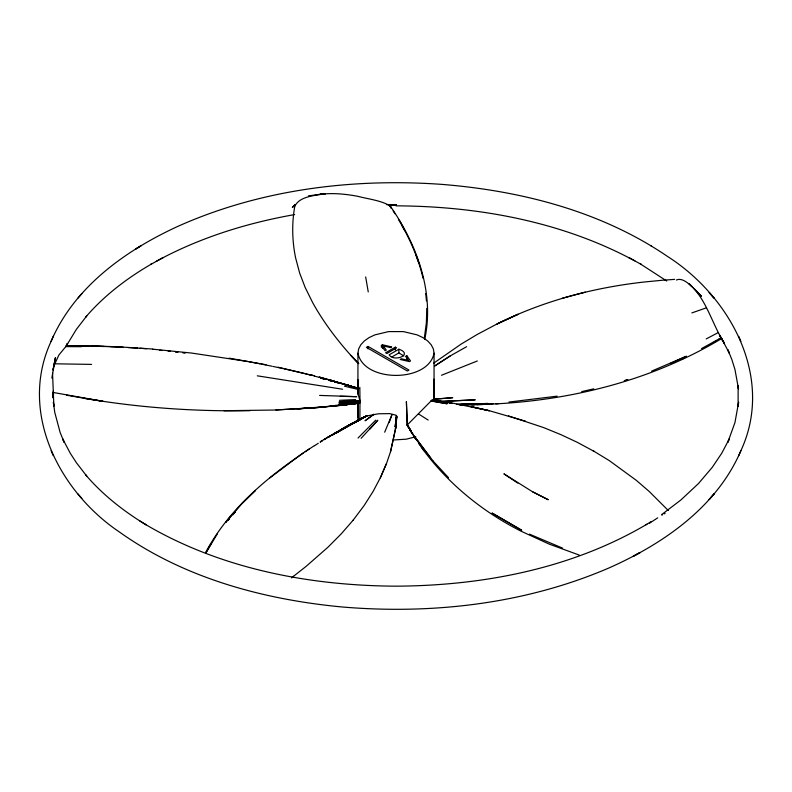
<?xml version="1.0" encoding="UTF-8"?>
<svg xmlns="http://www.w3.org/2000/svg" width="792" height="792" viewBox="0 0 792 792"><rect width="100%" height="100%" fill="white"/><g stroke="black" fill="none" stroke-linecap="round" stroke-linejoin="round"><path stroke-width="1.19" d="M53.747 366.201L58.915 354.974L66.092 346.252L76.398 329.323L86.734 315.929L85.744 317.067C104.188 295.515 127.096 278.17 151.549 263.983L150.688 264.478L162.994 257.697L156.351 261.281M358.004 393.693L357.944 380.012L358.004 393.693L360.004 401.059L359.865 420.136M358.311 395.178L358.34 383.724M434.046 399.861L434.056 353.163L433.343 348.876L431.165 344.738L427.66 340.936L422.948 337.62L417.166 334.887L403.415 331.601L388.585 331.601L374.834 334.887L369.082 337.6L364.34 340.936L360.835 344.738L358.657 348.876L357.944 353.163L357.915 392.891M358.202 403.039L358.34 421.275L357.994 402.871M426.799 308.326L426.363 322.968L424.423 337.333M53.341 392.753L53.084 397.594L53.371 392.703M53.084 397.851L53.401 393.426M365.201 416.533L335.64 433.353L366.062 416.107L378.526 413.78L389.694 413.622L395.941 415.166L396.772 416.711L395.634 428.304L390.644 451.361L386.644 463.122L380.615 477.22L373.171 491.327L364.221 505.415L353.024 520.334M52.549 373.25L53.876 406.197L53.381 402.257L54.767 412.434L60.182 432.61L64.182 442.342L62.677 438.877L70.3 453.301L76.398 462.716L86.734 476.101L85.744 474.962C102.782 494.891 123.671 511.216 146.015 524.789L139.709 520.898M395.634 428.304L396.554 419.602M357.944 392.238L358.41 390.694M395.634 425.591L396.089 421.968M51.846 378.061L55.509 357.657L53.539 366.904M319.671 194.406L325.393 193.595C315.434 195.703 300.336 195.862 295 205.851M396.772 416.711L396.396 417.632M295.03 205.009C291.713 222.423 292.02 240.412 295.584 257.766L299.643 273.042L305.158 287.447L312.662 302.613C323.176 321.651 336.323 339.095 350.777 355.311L351.143 355.697M434.056 353.163C428.442 382.813 363.558 382.803 357.944 353.163M357.915 402.435L357.944 417.562L358.43 414.78M395.634 428.383L390.496 451.806M53.203 368.537L52.925 370.082L55.509 357.657M424.73 339.392C434.798 292.377 416.889 244.302 390.119 205.88C380.932 200.376 368.409 199.099 357.727 196.307C346.52 194.189 335.046 193.01 323.641 193.961M389.169 422.552L391.882 414.879L384.674 432.214M51.104 341.362C18.265 412.048 59.172 491.466 119.344 531.947C184.071 578.12 263.38 599.494 341.698 606.939C431.907 614.622 524.938 604.029 608.543 568.141C662.963 544.084 716.77 507.127 740.896 450.668C774.784 377.645 730.303 296.515 667.557 256.469C601.118 211.118 520.661 190.634 441.283 184.338C351.697 178.032 259.469 189.654 177.111 226.7C125.126 250.767 74.22 287.1 51.104 341.362L53.262 336.353M738.738 455.677L740.896 450.668M380.308 477.863L386.367 463.815M66.36 345.698L72.824 345.698L66.429 345.668L67.538 343.5L66.36 345.698L68.152 345.698M66.459 345.649L67.538 343.5L66.3 345.847M205.603 552.549C227.769 510.84 264.686 479.17 303.336 452.994M211.108 543.619L205.663 553.331L217.295 533.897M412.83 434.541L407.197 425.037L432.026 400.01M676.378 280.002C682.556 277.25 689.208 284.239 693.584 288.189M230.828 516.028L225.571 522.552L242.392 503.138L255.41 490.436L242.392 503.138M275.933 409.929L318.503 407.474L353.143 403.96L359.578 403.088L360.004 402.128M353.212 520.116L341.332 533.759L327.918 547.252L306.049 566.419L291.733 577.685M77.992 298.059L81.873 293.624M369.913 429.056L377.784 420.245L361.142 438.273M375.755 420.136L358.033 438.045M295.159 204.692L292.357 207.484L295.099 204.801M269.745 477.932L302.049 453.747M652.361 521.364L655.251 519.443M291.605 577.784L293.555 576.328M433.61 363.201L461.221 344.045L477.091 334.531L497.218 323.869L518.107 314.266L497.029 323.978C543.213 300.93 593.762 287.526 644.975 281.932L663.31 280.16M661.736 514.553L680.843 500.009L698.475 483.546L712.255 467.349L721.7 453.301L729.323 438.877L727.818 442.342L734.956 422.552L738.619 402.257L738.124 406.197L738.124 385.803L738.49 388.793M655.835 519.067L657.707 517.839M302.079 453.727L309.365 448.836M651.608 521.849L649.529 523.205M305.158 451.767L314.503 445.55M314.474 445.718L318.295 443.302M434.669 365.983L450.202 355.945L466.607 346.698M434.699 365.963L450.202 355.945M322.225 440.6L320.324 441.807L324.225 439.372M140.57 246.025L135.986 248.886L141.431 245.49M645.985 524.789L651.37 521.433M320.196 442.094L322.136 440.897M328.135 437.362L330.076 436.174M328.383 436.907L324.502 439.253L364.865 416.691L358.558 420.116M328.076 437.045L348.411 425.373M334.006 433.551L335.976 432.373M324.077 439.708L326.047 438.54M327.977 437.352L333.917 433.848M335.976 432.66L337.946 431.492M646.876 524.235C571.547 568.765 482.694 585.704 396 586.169C309.306 585.704 220.453 568.765 145.124 524.235M332.501 435.095L334.491 433.927M719.215 339.154L721.294 338.045L729.323 353.163L727.818 349.698L731.818 359.429L734.956 369.478L738.461 388.654M719.067 339.233L721.235 337.976L724.462 343.5L719.403 335.402M368.032 346.411L366.409 347.351L407.385 371.012L409.009 370.072L368.032 346.411L368.032 348.846M381.388 347.282L381.388 345.411L382.496 344.777L391.693 346.926L390.496 347.619L383.269 345.857L383.269 348.658M395.357 347.153L385.605 352.787L386.862 353.509L396.614 347.886L395.357 347.153L395.357 349.955M398.891 349.203L389.139 354.826C393.951 362.498 413.899 354.43 398.891 349.203L398.891 352.925L392.07 356.865M406.801 355.648L405.603 356.341L408.613 360.499L401.386 358.776L400.188 359.469L409.415 361.598L410.523 360.954L406.801 355.648L406.801 359.38M719.601 335.491L721.601 338.58C648.183 382.655 562.211 402.752 477.031 404.583M661.864 515.196L662.449 514.859M664.171 513.869L665.122 513.315M353.757 423.383L367.3 415.642L365.884 416.424M719.878 338.471L701.544 348.599M348.163 425.522L352.351 423.245L350.252 424.344M339.946 430.333L346.104 426.888L344.005 428.026M348.133 425.75L356.499 421.235L350.312 424.631M714.097 342.085L716.196 340.926M340.253 429.937L356.687 420.918M344.312 427.67L366.062 416.107L351.024 424.334M356.499 421.027L362.835 417.691M364.805 417.047L357.835 420.76L364.835 416.82M356.588 420.968L364.865 416.691L362.805 417.74M706.197 338.917L718.314 332.561C710.751 317.661 705.197 301.336 694.01 288.615L701.484 296.238L689.089 283.675L691.951 286.536M162.132 258.152C203.534 236.501 248.708 222.691 294.624 214.583M682.753 358.806L684.724 357.885M670.656 363.37L686.347 356.232L651.648 371.121M441.5 375.26L477.309 360.974M691.861 312.909L706.345 307.85M415.77 436.719L406.395 439.174L393.604 439.956M359.479 403.108L339.768 405.395L359.36 403.138L358.687 402.752M585.288 292.129L562.28 298.238M407.197 425.185L411.048 430.957L407.632 425.255M581.694 391.614L593.752 388.842M557.142 396.158L508.969 402.059M320.136 194.357L325.393 193.595L308.444 195.881M355.757 403.445L359.796 402.89L339.362 405.415M339.58 405.504L359.578 403.088M318.503 407.474L339.491 405.484L297.366 408.91M664.201 280.14L674.655 279.358M335.194 405.395L338.847 405.128M487.832 404.316L490.505 404.118L485.189 404.415M297.218 408.969L318.384 407.474L275.656 410.018L224.087 410.721M495.832 403.811L498.534 403.673M476.942 403.96L487.644 403.465L460.815 404.316M490.476 403.781L493.149 403.653M485.149 404.148L487.832 404.029M339.451 400.316L355.578 399.604M482.447 404.405L485.09 404.296M439.956 401.514L475.25 399.821L439.897 401.485M477.091 404.326L479.774 404.237M460.974 404.93L466.33 404.861L459.172 404.959M477.121 404.702L463.647 404.95M477.091 404.653L482.477 404.524M474.388 404.405L466.112 404.524L475.655 404.316M459.023 404.316L471.587 404.098M388.733 204.92L396 204.762L389.258 204.564L390.09 205.682L389.327 204.603L396 204.762L389.387 204.781M471.745 404.831L474.418 404.771M456.628 404.316L466.201 404.227M432.085 400.01L451.588 402.999L432.392 400.405M460.974 404.722L466.359 404.771M249.995 410.692L249.807 410.692C194.495 411.583 139.085 407.702 84.546 398.366L103 401.277L53.44 392.515M396 205.831C480.615 206.247 567.092 222.473 641.342 264.498L640.481 263.993L666.755 281.012M65.776 346.609L81.437 346.698M91.565 364.399L54.519 363.795M72.884 345.629L120.721 346.965L152.806 349.034M77.715 345.896L104.049 346.46M389.327 204.643L396 204.762L389.387 204.712L390.09 205.682M340.253 396.297L356.717 396.673L319.582 395.416M91.961 345.946L111.098 346.55M123.215 347.262L111.217 346.728M128.017 347.549L137.58 348.114M386.466 204.603L388.466 204.712M139.986 348.272L146.47 348.718M159.776 350.302L162.122 350.5M152.905 349.203L191.416 353.034L247.837 361.528M168.082 351.054L170.518 351.311M435.659 400.475L450.757 402.772M257.281 375.824L342.629 389.248M445.173 402.405L447.5 402.772L445.203 402.405M439.412 401.495L441.728 401.861M229.135 358.152L266.053 364.756M66.676 395.218L84.734 398.366M248.866 361.716L260.083 363.835M450.975 402.781L489.367 410.741L470.695 406.494M261.301 364.072L272.171 366.27M280.19 367.963L273.181 366.478M278.081 367.231L314.444 375.824L309.613 374.567M284.14 368.844L294.208 371.102M470.814 406.563L489.555 410.781L525.581 421.205M281.19 368.171L283.16 368.617M344.47 386.199L358.499 389.506M298.307 372.091L304.009 373.478M308.058 374.487L312.107 375.507M295.03 371.29L297.495 371.893M314.503 376.111L319.305 377.388M304.811 373.675L307.247 374.299M321.671 378.012L326.443 379.338M340.501 383.09L342.837 383.724M328.69 380.249L332.214 381.219M328.779 379.982L333.521 381.259M328.69 380.209L332.214 381.2M331.185 380.338L358.835 388.625L328.165 379.586L358.717 388.516M333.462 380.972L319.216 377.051L355.42 387.526M345.144 384.635L342.837 383.971L347.49 385.308M328.809 379.922L331.145 380.606M335.858 381.902L338.194 382.576M358.063 388.318L346.47 384.902L358.835 388.575L345.144 384.387M342.778 383.655L347.421 385.06M508.414 415.879L543.668 427.601L560.954 434.669L577.289 442.322L594.337 451.49M356.588 388.11L354.341 387.417L356.588 388.149M579.289 555.093L549.202 544.114L521.057 531.204A392.703 260.518 -11.4 0 1 478.14 504.613C457.35 489.1 438.689 470.695 423.255 449.836M562.468 548.074L529.452 534.135M532.501 491.773L548.252 499.722L532.501 491.733L503.89 473.834L517.79 483.07M629.868 258.152L629.006 257.697L634.818 260.796M398.891 352.925L403.841 355.964M418.77 414.097L428.145 420.047M593.01 450.688L609.375 460.667L636.263 480.308L649.183 491.436L668.309 510.523M650.569 245.49L651.43 246.025M448.549 477.725L432.917 460.845M350.777 355.311L358.469 363.419M358.608 363.538L351.302 355.826L358.717 363.667M77.992 493.97L81.873 498.416M721.601 338.58L720.185 339.184L721.482 338.402L724.462 343.5M432.947 460.825L415.008 437.085L430.521 457.934M423.354 449.747L424.522 451.242M421.077 446.837L422.215 448.312M422.215 447.985L423.314 449.48M412.889 434.224L409.969 429.838L423.314 449.797M383.269 345.857L386.278 350.054L385.08 350.747L381.388 345.411M414.889 437.58L413.84 436.085L415.84 439.164L414.8 437.669M418.918 443.777L419.998 445.322M411.84 433.016L414.83 437.62M409.108 427.957L408.147 426.482L409.939 429.64M389.941 205.524L390.803 206.88M393.169 210.939L394.951 213.751M719.671 335.402L721.235 337.976L718.314 332.561M411.909 432.947L409.969 429.591L411.87 432.749M407.533 425.096L411.167 431.204M408.088 426.581L409.009 428.145M398.425 219.414C409.415 237.739 418.216 257.469 423.077 278.329M399.911 221.126L400.742 222.562M407.197 425.037L409.048 428.026M401.692 225.027L404.831 230.749M740.896 341.362L738.738 336.353M51.104 450.668L53.262 455.677M416.117 255.45L418.829 263.132M365.666 276.913L368.25 291.931M433.689 396.643L433.996 400.613M53.381 391.703L53.381 396L53.351 391.08M425.72 293.426L426.452 300.92M359.825 387.347L360.004 401.564M434.046 400.772L433.838 382.803L434.016 400.732M433.996 379.091L434.075 400.514M382.496 344.777L382.496 348.51M357.944 402.534L357.944 417.562M53.47 392.604L53.381 396L53.47 392.683M396.584 415.929L395.446 427.066L396.584 415.929M396.673 417.087L395.446 428.838L396.673 417.087M396.495 415.731L395.168 426.512L396.495 415.731M229.541 518.483L228.037 520.344L229.541 518.503M714.008 493.97L709.147 499.514L714.008 493.97M235.165 512.038L232.69 514.81L235.165 512.018M373.784 414.345L365.053 420.78L373.883 414.295M407.256 424.967L406.395 401.633L407.227 424.987M640.015 552.598L633.253 556.261L640.015 552.598M627.69 379.665L624.244 380.774L627.7 379.695M359.944 402.514L339.214 405.039L359.944 402.514M360.004 402.267L339.144 404.752L360.004 402.267M360.033 401.93L339.115 404.316L360.033 401.93M360.004 401.059L339.184 402.999L360.004 401.059M435.897 399.019L433.937 399.237L452.727 397.683L435.897 399.019M358.865 402.93L356.578 403.148L358.934 402.96M353.064 403.475L349.579 403.801L353.113 403.475M350.133 401.504L339.214 402.336L359.944 400.811L350.133 401.504M351.975 400.871L339.273 401.702L359.885 400.524L351.975 400.871M77.685 345.668L75.289 345.668L77.656 345.678M177.824 352.103L175.388 351.846L177.824 352.084M185.14 352.866L182.704 352.608L185.14 352.856M432.61 401.168L430.858 400.94L447.133 403.762L432.61 401.168M437.105 401.128L434.749 400.772L437.045 401.128M452.143 403.494L449.816 403.128L452.143 403.494M323.938 378.942L320.374 377.992L323.938 378.962M349.757 385.773L347.45 385.15L349.757 385.773M338.105 382.843L334.57 381.863L338.105 382.843M521.641 530.224L492.198 513.117L521.641 530.224M710.127 293.624L709.147 292.525L714.008 298.059L710.127 293.624M388.892 204.564L391.298 208.157L388.892 204.564"/></g></svg>
